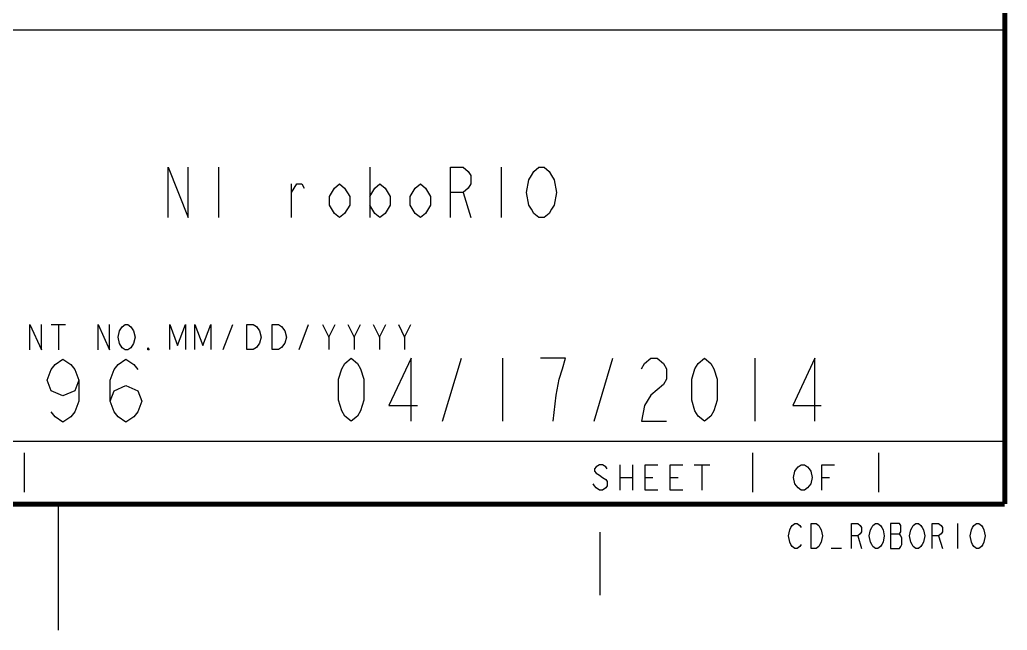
# Model space of a CAD drawing. Header units: inches. Extents: x 0 to 34, y 0 to 22.
# Drawn here: x 29.597 to 33.51, y 0 to 2.42 of the extents above; entities that cross this region are included whole.
import ezdxf

# ---------------------------------------------------------------- set-up
doc = ezdxf.new("R2010")
doc.units = ezdxf.units.IN
doc.header["$LTSCALE"] = 1.87
doc.header["$MEASUREMENT"] = 0
doc.layers.get('0').update_dxf_attribs({"linetype": 'CONTINUOUS'})

msp = doc.modelspace()

# ---------------------------------------------------------------- linework, layer by layer
at = {"color": 2, "linetype": 'CONTINUOUS'}
for p, q in [((28.7231, 2.38), (33.5, 2.38)), ((29.7218, 1.2115), (29.778, 1.2115)), ((29.7499, 1.2115), (29.7499, 1.1115)), ((30.4034, 1.1121), (30.4409, 1.2121)), ((30.7034, 1.1121), (30.7409, 1.2121)), ((30.8221, 1.1621), (30.8471, 1.2121)), ((30.9221, 1.1621), (30.9471, 1.2121)), ((31.0221, 1.1621), (31.0471, 1.2121)), ((31.1221, 1.1621), (31.1471, 1.2121)), ((28.38, 0.75), (33.5, 0.75)), ((31.9749, 0.6557), (31.9749, 0.5557)), ((32.0249, 0.6557), (32.0249, 0.5557)), ((32.2687, 0.6557), (32.3312, 0.6557)), ((32.2999, 0.6557), (32.2999, 0.5557)), ((31.9749, 0.6057), (32.0249, 0.6057)), ((32.0749, 0.6057), (32.1062, 0.6057)), ((32.1749, 0.6057), (32.2062, 0.6057)), ((32.7749, 0.6057), (32.8062, 0.6057)), ((29.75, 0), (29.75, 0.5)), ((33.3128, 0.4236), (33.3128, 0.3236)), ((31.8956, 0.389), (31.8956, 0.139)), ((32.9178, 0.3736), (32.9328, 0.3236)), ((33.0478, 0.3819), (33.0828, 0.3819)), ((33.2378, 0.3736), (33.2528, 0.3236)), ((32.8528, 0.3236), (32.8128, 0.3236))]:
    msp.add_line(p, q, dxfattribs=at)
at = {"color": 7, "linetype": 'CONTINUOUS'}
for p, q in [((30.3843, 1.8353), (30.3843, 1.6353)), ((30.9843, 1.8353), (30.9843, 1.6353)), ((31.5043, 1.8353), (31.5043, 1.6353)), ((30.6743, 1.6353), (30.6743, 1.7687)), ((31.3543, 1.7353), (31.3843, 1.6353)), ((31.2725, 0.828), (31.3475, 1.078)), ((31.51, 1.078), (31.51, 0.828)), ((31.8725, 0.828), (31.9475, 1.078)), ((32.51, 1.078), (32.51, 0.828)), ((29.6145, 0.7032), (29.6145, 0.5469)), ((32.5, 0.7031), (32.5, 0.5469)), ((33, 0.7031), (33, 0.5469))]:
    msp.add_line(p, q, dxfattribs=at)
at = {"color": 7, "linetype": 'CONTINUOUS', "const_width": 0.02}
for points in [[(33.5, 0.5), (33.5, 21.5)], [(0.5, 0.5), (33.5, 0.5)]]:
    msp.add_lwpolyline(points, dxfattribs=at)
at = {"color": 7, "linetype": 'CONTINUOUS'}
for points in [[(30.1843, 1.6353), (30.1843, 1.8353), (30.2643, 1.6353), (30.2643, 1.8353)], [(31.3043, 1.6353), (31.3043, 1.8353), (31.3543, 1.8353), (31.3743, 1.8187), (31.3843, 1.802), (31.3843, 1.7687), (31.3743, 1.752), (31.3543, 1.7353), (31.3043, 1.7353)], [(31.7043, 1.6687), (31.6943, 1.652), (31.6743, 1.6353), (31.6543, 1.6353), (31.6343, 1.652), (31.6243, 1.6687), (31.6143, 1.6853), (31.6043, 1.7353), (31.6143, 1.7853), (31.6243, 1.802), (31.6343, 1.8187), (31.6543, 1.8353), (31.6743, 1.8353), (31.6943, 1.8187), (31.7043, 1.802), (31.7143, 1.7853), (31.7243, 1.7353), (31.7143, 1.6853), (31.7043, 1.6687)], [(30.6743, 1.7353), (30.6943, 1.7687), (30.7143, 1.7687), (30.7243, 1.752)], [(30.9043, 1.6853), (30.8843, 1.652), (30.8643, 1.6353), (30.8443, 1.652), (30.8243, 1.6853), (30.8243, 1.7187), (30.8443, 1.752), (30.8643, 1.7687), (30.8843, 1.752), (30.9043, 1.7187), (30.9043, 1.6853)], [(30.9843, 1.7187), (31.0043, 1.752), (31.0243, 1.7687), (31.0443, 1.752), (31.0643, 1.7187), (31.0643, 1.6853), (31.0443, 1.652), (31.0243, 1.6353), (31.0043, 1.652), (30.9843, 1.6853)], [(31.2243, 1.6853), (31.2043, 1.652), (31.1843, 1.6353), (31.1643, 1.652), (31.1443, 1.6853), (31.1443, 1.7187), (31.1643, 1.752), (31.1843, 1.7687), (31.2043, 1.752), (31.2243, 1.7187), (31.2243, 1.6853)], [(29.8303, 0.9911), (29.8147, 0.9495), (29.7678, 0.9286), (29.721, 0.9495), (29.7054, 0.9911), (29.721, 1.0328), (29.7366, 1.0536), (29.7678, 1.0745), (29.7991, 1.0536), (29.8147, 1.0328), (29.8303, 0.9911), (29.8303, 0.9078), (29.8147, 0.8661), (29.7991, 0.8453), (29.7678, 0.8245), (29.7366, 0.8453), (29.721, 0.8661)], [(29.9553, 0.9078), (29.971, 0.9495), (30.0178, 0.9703), (30.0647, 0.9495), (30.0803, 0.9078), (30.0647, 0.8661), (30.0491, 0.8453), (30.0178, 0.8245), (29.9866, 0.8453), (29.971, 0.8661), (29.9553, 0.9078), (29.9553, 0.9911), (29.971, 1.0328), (29.9866, 1.0536), (30.0178, 1.0745), (30.0491, 1.0536), (30.0647, 1.0328)], [(30.91, 0.828), (30.885, 0.8489), (30.8725, 0.8697), (30.86, 0.9114), (30.86, 0.9947), (30.8725, 1.0364), (30.885, 1.0572), (30.91, 1.078), (30.935, 1.0572), (30.9475, 1.0364), (30.96, 0.9947), (30.96, 0.9114), (30.9475, 0.8697), (30.935, 0.8489), (30.91, 0.828)], [(31.1475, 0.828), (31.1475, 1.078), (31.06, 0.8905), (31.1725, 0.8905)], [(31.71, 0.828), (31.7225, 0.9322), (31.735, 0.9947), (31.7475, 1.0364), (31.76, 1.078), (31.66, 1.078)], [(32.06, 1.0364), (32.0725, 1.0572), (32.0975, 1.078), (32.1225, 1.078), (32.1475, 1.0572), (32.16, 1.0364), (32.16, 0.9947), (32.1475, 0.9739), (32.1225, 0.953), (32.0975, 0.9322), (32.0725, 0.8905), (32.06, 0.828), (32.16, 0.828)], [(32.31, 0.828), (32.285, 0.8489), (32.2725, 0.8697), (32.26, 0.9114), (32.26, 0.9947), (32.2725, 1.0364), (32.285, 1.0572), (32.31, 1.078), (32.335, 1.0572), (32.3475, 1.0364), (32.36, 0.9947), (32.36, 0.9114), (32.3475, 0.8697), (32.335, 0.8489), (32.31, 0.828)], [(32.7475, 0.828), (32.7475, 1.078), (32.66, 0.8905), (32.7725, 0.8905)]]:
    msp.add_lwpolyline(points, dxfattribs=at)
at = {"color": 2, "linetype": 'CONTINUOUS'}
for points in [[(29.6374, 1.1115), (29.6374, 1.2115), (29.6824, 1.1115), (29.6824, 1.2115)], [(29.9074, 1.1115), (29.9074, 1.2115), (29.9524, 1.1115), (29.9524, 1.2115)], [(30.003, 1.1198), (29.9918, 1.1365), (29.9862, 1.1615), (29.9918, 1.1865)], [(29.9918, 1.1865), (30.003, 1.2031), (30.0143, 1.2115), (30.0255, 1.2115), (30.0368, 1.2031)], [(30.0368, 1.2031), (30.048, 1.1865), (30.0537, 1.1615), (30.048, 1.1365)], [(30.1909, 1.1121), (30.1909, 1.2121), (30.2221, 1.1288), (30.2534, 1.2121), (30.2534, 1.1121)], [(30.2909, 1.1121), (30.2909, 1.2121), (30.3221, 1.1288), (30.3534, 1.2121), (30.3534, 1.1121)], [(30.4971, 1.2121), (30.5221, 1.2121), (30.5346, 1.2038)], [(30.5471, 1.1371), (30.5346, 1.1204), (30.5221, 1.1121), (30.4971, 1.1121), (30.4971, 1.2121)], [(30.5346, 1.2038), (30.5471, 1.1871), (30.5534, 1.1621), (30.5471, 1.1371)], [(30.5971, 1.2121), (30.6221, 1.2121), (30.6346, 1.2038)], [(30.6471, 1.1371), (30.6346, 1.1204), (30.6221, 1.1121), (30.5971, 1.1121), (30.5971, 1.2121)], [(30.6346, 1.2038), (30.6471, 1.1871), (30.6534, 1.1621), (30.6471, 1.1371)], [(30.7971, 1.2121), (30.8221, 1.1621), (30.8221, 1.1121)], [(30.8971, 1.2121), (30.9221, 1.1621), (30.9221, 1.1121)], [(30.9971, 1.2121), (31.0221, 1.1621), (31.0221, 1.1121)], [(31.0971, 1.2121), (31.1221, 1.1621), (31.1221, 1.1121)], [(30.048, 1.1365), (30.0368, 1.1198), (30.0255, 1.1115), (30.0143, 1.1115), (30.003, 1.1198)], [(30.1099, 1.1115), (30.1043, 1.1115), (30.1043, 1.1198), (30.1099, 1.1115)], [(31.9249, 0.6391), (31.9187, 0.6474), (31.9062, 0.6557), (31.8937, 0.6557), (31.8812, 0.6474), (31.8749, 0.6391), (31.8749, 0.6307), (31.8812, 0.6224), (31.8937, 0.6141), (31.9062, 0.6057), (31.9187, 0.5974), (31.9249, 0.5891), (31.9249, 0.5724), (31.9187, 0.5641), (31.9062, 0.5557), (31.8937, 0.5557), (31.8812, 0.5641), (31.8749, 0.5724), (31.8687, 0.5807)], [(32.1249, 0.5557), (32.0749, 0.5557), (32.0749, 0.6557), (32.1249, 0.6557)], [(32.2249, 0.5557), (32.1749, 0.5557), (32.1749, 0.6557), (32.2249, 0.6557)], [(32.7249, 0.5724), (32.7187, 0.5641), (32.7062, 0.5557), (32.6937, 0.5557), (32.6812, 0.5641), (32.6749, 0.5724), (32.6687, 0.5807), (32.6624, 0.6057), (32.6687, 0.6307), (32.6749, 0.6391), (32.6812, 0.6474), (32.6937, 0.6557), (32.7062, 0.6557), (32.7187, 0.6474), (32.7249, 0.6391), (32.7312, 0.6307), (32.7374, 0.6057), (32.7312, 0.5807), (32.7249, 0.5724)], [(32.7749, 0.5557), (32.7749, 0.6557), (32.8249, 0.6557)], [(32.6928, 0.3402), (32.6878, 0.3319), (32.6778, 0.3236), (32.6678, 0.3236), (32.6578, 0.3319), (32.6528, 0.3402), (32.6478, 0.3486), (32.6428, 0.3736), (32.6478, 0.3986), (32.6528, 0.4069), (32.6578, 0.4152), (32.6678, 0.4236), (32.6778, 0.4236), (32.6878, 0.4152), (32.6928, 0.4069)], [(32.7328, 0.4236), (32.7528, 0.4236), (32.7628, 0.4152), (32.7678, 0.4069), (32.7728, 0.3986), (32.7778, 0.3736), (32.7728, 0.3486), (32.7678, 0.3402), (32.7628, 0.3319), (32.7528, 0.3236), (32.7328, 0.3236), (32.7328, 0.4236)], [(32.8928, 0.3236), (32.8928, 0.4236), (32.9178, 0.4236), (32.9278, 0.4152), (32.9328, 0.4069), (32.9328, 0.3902), (32.9278, 0.3819), (32.9178, 0.3736), (32.8928, 0.3736)], [(33.0128, 0.3402), (33.0078, 0.3319), (32.9978, 0.3236), (32.9878, 0.3236), (32.9778, 0.3319), (32.9728, 0.3402), (32.9678, 0.3486), (32.9628, 0.3736), (32.9678, 0.3986), (32.9728, 0.4069), (32.9778, 0.4152), (32.9878, 0.4236), (32.9978, 0.4236), (33.0078, 0.4152), (33.0128, 0.4069), (33.0178, 0.3986), (33.0228, 0.3736), (33.0178, 0.3486), (33.0128, 0.3402)], [(33.0478, 0.4236), (33.0478, 0.3236), (33.0828, 0.3236), (33.0878, 0.3319), (33.0928, 0.3402), (33.0928, 0.3652), (33.0878, 0.3736), (33.0828, 0.3819), (33.0878, 0.3902), (33.0878, 0.4152), (33.0828, 0.4236), (33.0478, 0.4236)], [(33.1728, 0.3402), (33.1678, 0.3319), (33.1578, 0.3236), (33.1478, 0.3236), (33.1378, 0.3319), (33.1328, 0.3402), (33.1278, 0.3486), (33.1228, 0.3736), (33.1278, 0.3986), (33.1328, 0.4069), (33.1378, 0.4152), (33.1478, 0.4236), (33.1578, 0.4236), (33.1678, 0.4152), (33.1728, 0.4069), (33.1778, 0.3986), (33.1828, 0.3736), (33.1778, 0.3486), (33.1728, 0.3402)], [(33.2128, 0.3236), (33.2128, 0.4236), (33.2378, 0.4236), (33.2478, 0.4152), (33.2528, 0.4069), (33.2528, 0.3902), (33.2478, 0.3819), (33.2378, 0.3736), (33.2128, 0.3736)], [(33.4128, 0.3402), (33.4078, 0.3319), (33.3978, 0.3236), (33.3878, 0.3236), (33.3778, 0.3319), (33.3728, 0.3402), (33.3678, 0.3486), (33.3628, 0.3736), (33.3678, 0.3986), (33.3728, 0.4069), (33.3778, 0.4152), (33.3878, 0.4236), (33.3978, 0.4236), (33.4078, 0.4152), (33.4128, 0.4069), (33.4178, 0.3986), (33.4228, 0.3736), (33.4178, 0.3486), (33.4128, 0.3402)]]:
    msp.add_lwpolyline(points, dxfattribs=at)

doc.saveas('drawing.dxf')
